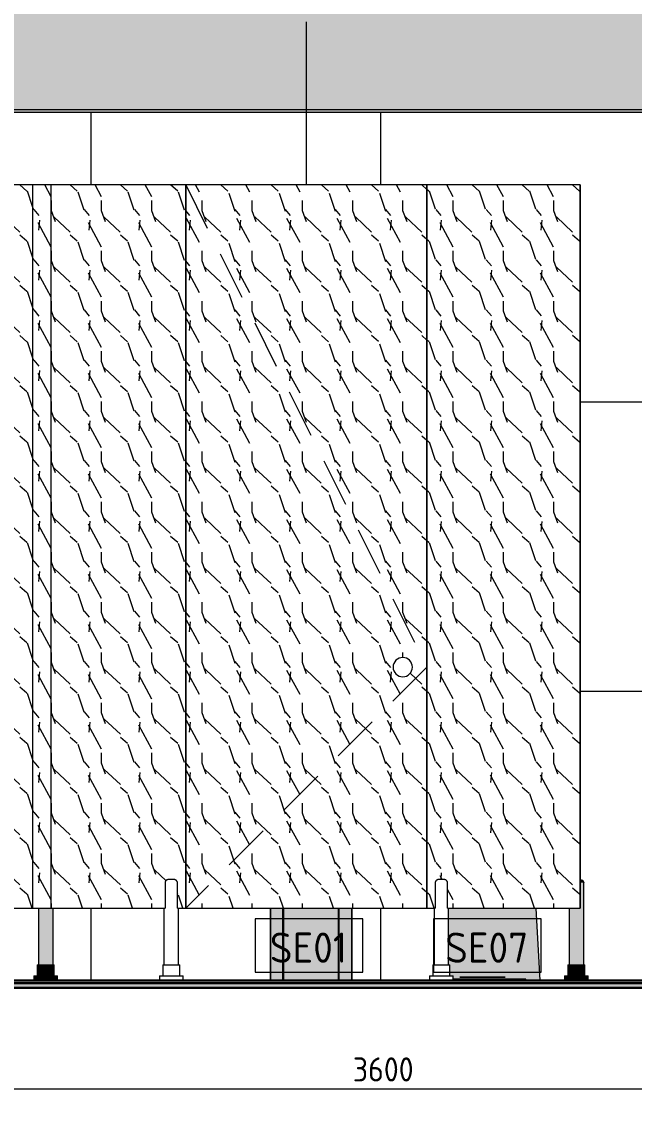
# Model space of a CAD drawing. Header units: millimetres. Extents: x 63201 to 101610, y -2505 to 12270.
# Drawn here: x 95110 to 96380, y 8145 to 10388 of the extents above; entities that cross this region are included whole.
import ezdxf

# ---------------------------------------------------------------- set-up
doc = ezdxf.new("R2010")
doc.units = ezdxf.units.MM
doc.linetypes.add('200_ШТРИХ__ш1_п0_6_', pattern=[160, 100, -60])
for name, color, linetype, lineweight in [('A-ANNO-DIMS', 7, 'Continuous', 9), ('A-ANNO-DIMS-25', 7, 'Continuous', 9), ('A-DOOR-2', 7, '200_ШТРИХ__ш1_п0_6_', 9), ('A-GENM-IDEN', 7, 'Continuous', 9), ('A-WALL-PATT', 7, 'Continuous', 9), ('P-SANR-FIXT', 7, 'Continuous', 9), ('P-SANR-FIXT-IDEN', 7, 'Continuous', 9), ('Ограждение', 7, 'Continuous', 9), ('Поручни', 7, 'Continuous', 9)]:
    doc.layers.add(name, color=color, linetype=linetype, lineweight=lineweight)
for name, color, linetype, lineweight, true_color in [('A-FLOR-1', 7, 'Continuous', 9, 0x787878), ('A-FLOR-FNSH-1', 7, 'Continuous', 30, 0x3c3c3c), ('A-GENM', 7, 'Continuous', 9, 0x260000)]:
    doc.layers.add(name, color=color, linetype=linetype, lineweight=lineweight, true_color=true_color)
doc.layers.add('P-SANR-FIXT-2', color=7, linetype='Continuous', lineweight=9, transparency=0.7)
doc.styles.add('GOST Common_7', font='GOST_Common.ttf', dxfattribs={"height": 62.5})
doc.styles.add('ISOCPEUR_3', font='isocpeur.ttf', dxfattribs={"width": 0.9, "height": 50})
doc.dimstyles.new('ISO-2_0_0_9К_Средний_округл2', dxfattribs={"dimscale": 304.8, "dimtxt": 49.799059, "dimasz": 0.123031, "dimexe": 0.098425, "dimexo": 0, "dimgap": 0, "dimtad": 1, "dimdec": 0, "dimrnd": 10, "dimzin": 0, "dimdsep": 46, "dimtxsty": 'ISOCPEUR_3', "dimblk1": 'OBLIQUE', "dimblk2": 'OBLIQUE', "dimsah": 1, "dimcen": 0.09, "dimdle": 0.098425, "dimazin": 0, "dimtfac": 1, "dimtdec": 4, "dimtix": 1, "dimtmove": 0, "dimatfit": 3, "dimfxl": 1, "dimtvp": 1, "dimtolj": 1, "dimtzin": 0, "dimarcsym": 2})
pattern_1 = [(108.435, (69.733, 0), (-104.12482, 208.24949), [39.513, -289.76]), (139.399, (57.238, 37.485), (-624.752851, 520.62186), [19.2, -940.786]), (136.848, (146.786, 49.98), (-1561.885053, 1457.7390814), [45.673, -2237.967]), (109.983, (113.466, 81.217), (-312.3734825, 833.000664), [24.375, -1194.377]), (90, (105.14, 0), (-104.125, 104.125), [20.825, -83.3]), (118.443, (105.136, 20.825), (728.8763269, -1353.6237543), [56.841, -2785.217]), (84.289, (78.063, 70.805), (-104.131824, -937.124192), [20.929, -1025.515]), (129.806, (80.146, 91.63), (416.50377, -520.62198), [16.265, -796.977])]

# ---------------------------------------------------------------- blocks, each defined once
blk = doc.blocks.new('Ограждение - Ограждение-30319807-Развертка 3_11-4')
at = {"layer": 'Ограждение'}
blk.add_hatch(color=256, dxfattribs=at).paths.add_polyline_path([(2955, 10200), (3682.5, 10200), (3682.5, 10206), (197.5, 10206), (197.5, 10200), (2649.1, 10200)])
at = {"layer": 'Поручни'}
for p, q in [((197.5, 10206), (3682.5, 10206)), ((3682.5, 10200), (197.5, 10200))]:
    blk.add_line(p, q, dxfattribs=at)
blk = doc.blocks.new('131_Сантехническая перегородка_Дверь - СД-1-29846662-Развертка 3_11-4')
at = {"layer": 'A-GENM'}
h = blk.add_hatch(dxfattribs=at)
h.set_pattern_fill('FP_31', color=256, style=0, pattern_type=2)
h.set_pattern_definition([(108.435, (69.733, 0), (-104.12482, 208.24949), [39.513, -289.759]), (139.399, (57.238, 37.485), (-624.752851, 520.62186), [19.2, -940.786]), (136.848, (146.786, 49.98), (-1561.885053, 1457.7390814), [45.673, -2237.967]), (109.983, (113.466, 81.217), (-312.3734825, 833.000664), [24.375, -1194.377]), (90, (105.14, 0), (-104.125, 104.125), [20.825, -83.3]), (118.443, (105.136, 20.825), (728.8763269, -1353.6237543), [56.841, -2785.217]), (84.289, (78.063, 70.805), (-104.131824, -937.124192), [20.929, -1025.515]), (129.806, (80.146, 91.63), (416.50377, -520.62198), [16.265, -796.977])])
h.paths.add_polyline_path([(1212.8, 8550), (1487.3, 8550), (1487.3, 8602.9), (1488.4, 8606.4), (1491.4, 8608.8), (1494.6, 8609.8), (1502.5, 8610), (1505.9, 8609.7), (1509.1, 8608.7), (1511.8, 8606.4), (1512.9, 8602.9), (1512.9, 8550), (1530.1, 8550), (1530.1, 10050), (1212.8, 10050), (1212.8, 8565.9)])
h = blk.add_hatch(dxfattribs=at)
h.set_pattern_fill('FP_29', color=256, style=0, pattern_type=2)
h.set_pattern_definition([(108.435, (69.733, 0), (-104.12513, 208.25044), [39.513, -289.759]), (139.399, (57.238, 37.485), (-624.752851, 520.62186), [19.2, -940.786]), (136.848, (146.786, 49.98), (-1561.885053, 1457.7390814), [45.673, -2237.967]), (109.983, (113.466, 81.218), (-312.3734825, 833.000664), [24.375, -1194.377]), (90, (105.14, 0), (-104.125, 104.125), [20.825, -83.3]), (118.443, (105.136, 20.825), (728.8768032, -1353.6246336), [56.841, -2785.218]), (84.289, (78.063, 70.805), (-104.131824, -937.124192), [20.929, -1025.515]), (129.806, (80.146, 91.63), (416.50377, -520.62198), [16.265, -796.977])])
h.paths.add_polyline_path([(1530.1, 8550), (2030.1, 8550), (2030.1, 10050), (1530.1, 10050), (1530.1, 8565.9)])
h.paths.add_polyline_path([(1980.1, 9030), (1974.9, 9030.7), (1970.1, 9032.7), (1966, 9035.9), (1962.8, 9040), (1960.8, 9044.8), (1960.1, 9050), (1960.8, 9055.2), (1962.8, 9060), (1966, 9064.1), (1970.1, 9067.3), (1974.9, 9069.3), (1980.1, 9070), (1985.3, 9069.3), (1990.1, 9067.3), (1994.3, 9064.1), (1997.4, 9060), (1999.4, 9055.2), (2000.1, 9050), (1999.4, 9044.8), (1997.4, 9040), (1994.3, 9035.9), (1990.1, 9032.7), (1985.3, 9030.7)])
h = blk.add_hatch(dxfattribs=at)
h.set_pattern_fill('FP_30', color=256, style=0, pattern_type=2)
h.set_pattern_definition(pattern_1)
h.paths.add_polyline_path([(2030.1, 8550), (2047.3, 8550), (2047.3, 8602.9), (2048.4, 8606.4), (2051.4, 8608.8), (2055.7, 8609.9), (2063, 8609.9), (2066, 8609.7), (2069.1, 8608.7), (2071.8, 8606.4), (2072.9, 8602.9), (2072.9, 8550), (2347.5, 8550), (2347.5, 10050), (2030.1, 10050), (2030.1, 8565.9)])
at = {"layer": 'A-DOOR-2'}
for p, q in [((1530.1, 10050), (2030.1, 9050)), ((2030.1, 9050), (1530.1, 8550))]:
    blk.add_line(p, q, dxfattribs=at)
at = {"layer": 'A-GENM'}
for p, q in [((1530.1, 10050), (1212.8, 10050)), ((1212.8, 10050), (1212.8, 8550)), ((2030.1, 10050), (1530.1, 10050)), ((1530.1, 10050), (1530.1, 8550)), ((1530.1, 8550), (1530.1, 10050)), ((2030.1, 8550), (2030.1, 10050)), ((2347.5, 10050), (2030.1, 10050)), ((2030.1, 10050), (2030.1, 8550)), ((2347.5, 8550), (2347.5, 10050)), ((1487.3, 8602.9), (1487.3, 8550)), ((1512.9, 8550), (1512.9, 8602.9)), ((2047.3, 8602.9), (2047.3, 8550)), ((2072.9, 8550), (2072.9, 8602.9)), ((1212.8, 8550), (1487.3, 8550)), ((1485, 8550), (1485, 8432.9)), ((1512.9, 8550), (1530.1, 8550)), ((1515.2, 8432.9), (1515.2, 8550)), ((1530.1, 8550), (2030.1, 8550)), ((2030.1, 8550), (2047.3, 8550)), ((2045, 8550), (2045, 8432.9)), ((2072.9, 8550), (2347.5, 8550)), ((2075.2, 8432.9), (2075.2, 8550)), ((1482.5, 8432.9), (1482.5, 8410)), ((1482.5, 8432.9), (1517.7, 8432.9)), ((1517.7, 8410), (1517.7, 8432.9)), ((2042.5, 8432.9), (2042.5, 8410)), ((2042.5, 8432.9), (2077.7, 8432.9)), ((2077.7, 8410), (2077.7, 8432.9)), ((1475.5, 8410), (1475.5, 8400)), ((1475.5, 8410), (1524.7, 8410)), ((1524.7, 8400), (1524.7, 8410)), ((2035.5, 8410), (2035.5, 8400)), ((2035.5, 8410), (2084.7, 8410)), ((2084.7, 8400), (2084.7, 8410))]:
    blk.add_line(p, q, dxfattribs=at)
for start, end in [(0, 180), (180, 0)]:
    blk.add_arc((1980.1, 9050), 20, start, end, dxfattribs=at)
for points, knots in [([(1512.9, 8602.9), (1512.9, 8603.6), (1512.7, 8604.5), (1512.3, 8605.5), (1512.1, 8606), (1511.8, 8606.5), (1511.3, 8607.1), (1510.6, 8607.7), (1510, 8608.2), (1509.5, 8608.5), (1509.1, 8608.7), (1508.7, 8609), (1508.1, 8609.2), (1507.3, 8609.4), (1506.6, 8609.6), (1506, 8609.7), (1505.7, 8609.8), (1505.5, 8609.8), (1505.2, 8609.9), (1504.9, 8609.9), (1504.3, 8609.9), (1503.5, 8610), (1502.7, 8610), (1502.1, 8610), (1501.7, 8610), (1501.2, 8610), (1500.7, 8610), (1500, 8610), (1499.3, 8610), (1498.7, 8610), (1498.3, 8610), (1497.8, 8610), (1497.2, 8610), (1496.5, 8610), (1495.7, 8609.9), (1495.2, 8609.9), (1494.9, 8609.8), (1494.6, 8609.8), (1494.4, 8609.8), (1494.1, 8609.7), (1493.6, 8609.6), (1492.8, 8609.4), (1492.1, 8609.2), (1491.6, 8609), (1491.3, 8608.8), (1491.1, 8608.7), (1490.8, 8608.5), (1490.2, 8608.2), (1489.6, 8607.7), (1489.1, 8607.2), (1488.7, 8606.7), (1488.4, 8606.4), (1488.2, 8606), (1487.9, 8605.5), (1487.6, 8604.5), (1487.4, 8603.6), (1487.3, 8602.9)], [-1, -1, -1, -1, -0.944444, -0.916667, -0.902778, -0.888889, -0.861111, -0.833333, -0.805556, -0.791667, -0.777778, -0.763889, -0.75, -0.722222, -0.694444, -0.680556, -0.673611, -0.666667, -0.659722, -0.652778, -0.638889, -0.611111, -0.583333, -0.569444, -0.555556, -0.541667, -0.527778, -0.5, -0.472222, -0.458333, -0.444444, -0.430556, -0.416667, -0.388889, -0.361111, -0.347222, -0.340278, -0.333333, -0.326389, -0.319444, -0.305556, -0.277778, -0.25, -0.236111, -0.229167, -0.222222, -0.208333, -0.194444, -0.166667, -0.138889, -0.125, -0.111111, -0.097222, -0.083333, -0.055556, 0, 0, 0, 0]), ([(2072.9, 8602.9), (2072.9, 8603.6), (2072.7, 8604.5), (2072.3, 8605.5), (2072.1, 8606), (2071.8, 8606.4), (2071.6, 8606.7), (2071.2, 8607.2), (2070.6, 8607.7), (2070, 8608.2), (2069.5, 8608.5), (2069.1, 8608.7), (2068.7, 8608.9), (2068.1, 8609.2), (2067.4, 8609.4), (2066.7, 8609.6), (2066.1, 8609.7), (2065.8, 8609.8), (2065.6, 8609.8), (2065.4, 8609.8), (2065.1, 8609.9), (2064.5, 8609.9), (2063.8, 8610), (2063, 8610), (2062.4, 8610), (2062, 8610), (2061.5, 8610), (2061, 8610), (2060.3, 8610), (2059.6, 8610), (2059, 8610), (2058.6, 8610), (2058.1, 8610), (2057.5, 8610), (2056.7, 8610), (2055.9, 8609.9), (2055.3, 8609.9), (2055, 8609.9), (2054.8, 8609.8), (2054.6, 8609.8), (2054.2, 8609.7), (2053.7, 8609.6), (2052.9, 8609.4), (2052.1, 8609.2), (2051.6, 8609), (2051.3, 8608.9), (2051.1, 8608.7), (2050.8, 8608.5), (2050.2, 8608.2), (2049.6, 8607.7), (2048.9, 8607.1), (2048.5, 8606.5), (2048.2, 8606), (2047.9, 8605.5), (2047.5, 8604.5), (2047.4, 8603.6), (2047.3, 8602.9)], [-1, -1, -1, -1, -0.944444, -0.916667, -0.902778, -0.888889, -0.875, -0.861111, -0.833333, -0.805556, -0.791667, -0.777778, -0.763889, -0.75, -0.722222, -0.694444, -0.680556, -0.673611, -0.666667, -0.659722, -0.652778, -0.638889, -0.611111, -0.583333, -0.569444, -0.555556, -0.541667, -0.527778, -0.5, -0.472222, -0.458333, -0.444444, -0.430556, -0.416667, -0.388889, -0.361111, -0.347222, -0.340278, -0.333333, -0.326389, -0.319444, -0.305556, -0.277778, -0.25, -0.236111, -0.229167, -0.222222, -0.208333, -0.194444, -0.166667, -0.138889, -0.111111, -0.097222, -0.083333, -0.055556, 0, 0, 0, 0])]:
    blk.add_open_spline(points, degree=3, knots=knots, dxfattribs=at)
blk = doc.blocks.new('131_Сантехническая перегородка_Дверь_сдвиг_ - СД-1-30819161-Развертка 3_11-4')
at = {"layer": 'A-GENM'}
h = blk.add_hatch(dxfattribs=at)
h.set_pattern_fill('FP_30', color=256, style=0, pattern_type=2)
h.set_pattern_definition(pattern_1)
h.paths.add_polyline_path([(151, 8550), (338.2, 8550), (338.2, 8602.9), (339.3, 8606.4), (342.3, 8608.8), (345.5, 8609.8), (353.3, 8610), (356.8, 8609.7), (360, 8608.7), (362.7, 8606.4), (363.8, 8602.9), (363.8, 8550), (551, 8550), (551, 10050), (151, 10050), (151, 8626.6)])
h = blk.add_hatch(dxfattribs=at)
h.set_pattern_fill('FP_32', color=256, style=0, pattern_type=2)
h.set_pattern_definition([(108.435, (69.733, 0), (-104.12513, 208.25044), [39.513, -289.76]), (139.399, (57.238, 37.485), (-624.752851, 520.62186), [19.2, -940.786]), (136.848, (146.786, 49.98), (-1561.885053, 1457.7390814), [45.673, -2237.967]), (109.983, (113.466, 81.217), (-312.3734825, 833.000664), [24.375, -1194.377]), (90, (105.14, 0), (-104.125, 104.125), [20.825, -83.3]), (118.443, (105.136, 20.825), (728.8768032, -1353.6246336), [56.841, -2785.218]), (84.289, (78.063, 70.805), (-104.131824, -937.124192), [20.929, -1025.515]), (129.806, (80.146, 91.63), (416.50377, -520.62198), [16.265, -796.977])])
h.paths.add_polyline_path([(551, 8550), (1051, 8550), (1051, 10050), (551, 10050), (551, 8601.3)])
h.paths.add_polyline_path([(1001, 9030), (995.8, 9030.7), (991, 9032.7), (986.9, 9035.9), (983.7, 9040), (981.7, 9044.8), (981, 9050), (981.7, 9055.2), (983.7, 9060), (986.9, 9064.1), (991, 9067.3), (995.8, 9069.3), (1001, 9070), (1006.2, 9069.3), (1011, 9067.3), (1015.1, 9064.1), (1018.3, 9060), (1020.3, 9055.2), (1021, 9050), (1020.3, 9044.8), (1018.3, 9040), (1015.1, 9035.9), (1011, 9032.7), (1006.2, 9030.7)])
h = blk.add_hatch(dxfattribs=at)
h.set_pattern_fill('FP_30', color=256, style=0, pattern_type=2)
h.set_pattern_definition(pattern_1)
h.paths.add_polyline_path([(1051, 8550), (1114.9, 8550), (1114.9, 8602.9), (1115.9, 8606.4), (1118.9, 8608.8), (1123.2, 8609.9), (1130.5, 8609.9), (1133.5, 8609.7), (1136.8, 8608.6), (1139.3, 8606.4), (1140.4, 8602.9), (1140.4, 8550), (1212.8, 8550), (1212.8, 10050), (1051, 10050), (1051, 8565.9)])
at = {"layer": 'A-DOOR-2'}
for p, q in [((551, 10050), (1051, 9050)), ((1051, 9050), (551, 8550))]:
    blk.add_line(p, q, dxfattribs=at)
at = {"layer": 'A-GENM'}
for p, q in [((551, 10050), (151, 10050)), ((1051, 10050), (551, 10050)), ((551, 10050), (551, 8550)), ((551, 8550), (551, 10050)), ((1051, 8550), (1051, 10050)), ((1251, 10050), (1051, 10050)), ((1051, 10050), (1051, 8550)), ((1251, 8550), (1251, 10050)), ((338.2, 8602.9), (338.2, 8550)), ((363.8, 8550), (363.8, 8602.9)), ((1114.9, 8602.9), (1114.9, 8550)), ((1140.4, 8550), (1140.4, 8602.9)), ((151, 8550), (338.2, 8550)), ((335.9, 8550), (335.9, 8432.9)), ((363.8, 8550), (551, 8550)), ((366.1, 8432.9), (366.1, 8550)), ((551, 8550), (1051, 8550)), ((1051, 8550), (1114.9, 8550)), ((1112.6, 8550), (1112.6, 8432.9)), ((1140.4, 8550), (1251, 8550)), ((1142.7, 8432.9), (1142.7, 8550)), ((333.4, 8432.9), (333.4, 8410)), ((333.4, 8432.9), (368.6, 8432.9)), ((368.6, 8410), (368.6, 8432.9)), ((1110.1, 8432.9), (1110.1, 8410)), ((1110.1, 8432.9), (1145.2, 8432.9)), ((1145.2, 8410), (1145.2, 8432.9)), ((326.4, 8410), (326.4, 8400)), ((326.4, 8410), (375.6, 8410)), ((375.6, 8400), (375.6, 8410)), ((1103, 8410), (1103, 8400)), ((1103, 8410), (1152.2, 8410)), ((1152.2, 8400), (1152.2, 8410))]:
    blk.add_line(p, q, dxfattribs=at)
for start, end in [(360, 180), (180, 0)]:
    blk.add_arc((1001, 9050), 20, start, end, dxfattribs=at)
for points, knots in [([(363.8, 8602.9), (363.7, 8603.6), (363.6, 8604.5), (363.2, 8605.5), (362.9, 8606), (362.6, 8606.5), (362.2, 8607.1), (361.5, 8607.7), (360.9, 8608.2), (360.4, 8608.5), (360, 8608.7), (359.6, 8609), (359, 8609.2), (358.2, 8609.4), (357.4, 8609.6), (356.9, 8609.7), (356.6, 8609.8), (356.3, 8609.8), (356.1, 8609.9), (355.8, 8609.9), (355.2, 8609.9), (354.4, 8610), (353.6, 8610), (353, 8610), (352.5, 8610), (352.1, 8610), (351.5, 8610), (350.8, 8610), (350.2, 8610), (349.6, 8610), (349.2, 8610), (348.7, 8610), (348.1, 8610), (347.3, 8610), (346.6, 8609.9), (346, 8609.9), (345.7, 8609.8), (345.5, 8609.8), (345.3, 8609.8), (345, 8609.7), (344.5, 8609.6), (343.7, 8609.4), (343, 8609.2), (342.5, 8609), (342.2, 8608.8), (342, 8608.7), (341.6, 8608.5), (341.1, 8608.2), (340.5, 8607.7), (339.9, 8607.2), (339.5, 8606.7), (339.3, 8606.4), (339.1, 8606), (338.8, 8605.5), (338.4, 8604.5), (338.3, 8603.6), (338.2, 8602.9)], [-1, -1, -1, -1, -0.944444, -0.916667, -0.902778, -0.888889, -0.861111, -0.833333, -0.805556, -0.791667, -0.777778, -0.763889, -0.75, -0.722222, -0.694444, -0.680556, -0.673611, -0.666667, -0.659722, -0.652778, -0.638889, -0.611111, -0.583333, -0.569444, -0.555556, -0.541667, -0.527778, -0.5, -0.472222, -0.458333, -0.444444, -0.430556, -0.416667, -0.388889, -0.361111, -0.347222, -0.340278, -0.333333, -0.326389, -0.319444, -0.305556, -0.277778, -0.25, -0.236111, -0.229167, -0.222222, -0.208333, -0.194444, -0.166667, -0.138889, -0.125, -0.111111, -0.097222, -0.083333, -0.055556, 0, 0, 0, 0]), ([(1140.4, 8602.9), (1140.4, 8603.6), (1140.2, 8604.5), (1139.8, 8605.5), (1139.6, 8606), (1139.3, 8606.4), (1139.1, 8606.7), (1138.7, 8607.2), (1138.1, 8607.7), (1137.5, 8608.2), (1137, 8608.5), (1136.6, 8608.7), (1136.2, 8608.9), (1135.6, 8609.2), (1134.9, 8609.4), (1134.2, 8609.6), (1133.6, 8609.7), (1133.3, 8609.8), (1133.1, 8609.8), (1132.9, 8609.8), (1132.6, 8609.9), (1132.1, 8609.9), (1131.3, 8610), (1130.5, 8610), (1129.9, 8610), (1129.5, 8610), (1129, 8610), (1128.5, 8610), (1127.8, 8610), (1127.1, 8610), (1126.5, 8610), (1126.1, 8610), (1125.6, 8610), (1125, 8610), (1124.2, 8610), (1123.4, 8609.9), (1122.8, 8609.9), (1122.5, 8609.9), (1122.3, 8609.8), (1122.1, 8609.8), (1121.7, 8609.7), (1121.2, 8609.6), (1120.4, 8609.4), (1119.6, 8609.2), (1119.1, 8609), (1118.9, 8608.9), (1118.6, 8608.7), (1118.3, 8608.5), (1117.7, 8608.2), (1117.1, 8607.7), (1116.4, 8607.1), (1116, 8606.5), (1115.7, 8606), (1115.4, 8605.5), (1115.1, 8604.5), (1114.9, 8603.6), (1114.9, 8602.9)], [-1, -1, -1, -1, -0.944444, -0.916667, -0.902778, -0.888889, -0.875, -0.861111, -0.833333, -0.805556, -0.791667, -0.777778, -0.763889, -0.75, -0.722222, -0.694444, -0.680556, -0.673611, -0.666667, -0.659722, -0.652778, -0.638889, -0.611111, -0.583333, -0.569444, -0.555556, -0.541667, -0.527778, -0.5, -0.472222, -0.458333, -0.444444, -0.430556, -0.416667, -0.388889, -0.361111, -0.347222, -0.340278, -0.333333, -0.326389, -0.319444, -0.305556, -0.277778, -0.25, -0.236111, -0.229167, -0.222222, -0.208333, -0.194444, -0.166667, -0.138889, -0.111111, -0.097222, -0.083333, -0.055556, 0, 0, 0, 0])]:
    blk.add_open_spline(points, degree=3, knots=knots, dxfattribs=at)
blk = doc.blocks.new('131_Сантехническая перегородка - СП-4-30850764-Развертка 3_11-4')
at = {"layer": 'A-GENM'}
h = blk.add_hatch(dxfattribs=at)
h.set_pattern_fill('FP_33', color=256, style=0, pattern_type=2)
h.set_pattern_definition([(108.435, (69.733, 0), (-104.12513, 208.25044), [39.513, -289.76]), (139.399, (57.238, 37.485), (-624.752851, 520.62186), [19.2, -940.786]), (136.848, (146.786, 49.98), (-1561.885053, 1457.7390814), [45.673, -2237.967]), (109.983, (113.466, 81.217), (-312.3734825, 833.000664), [24.375, -1194.377]), (90, (105.14, 0), (-104.125, 104.125), [20.825, -83.3]), (118.443, (105.136, 20.825), (728.8763269, -1353.6237543), [56.841, -2785.217]), (84.289, (78.063, 70.805), (-104.131824, -937.124192), [20.929, -1025.515]), (129.806, (80.146, 91.63), (416.50377, -520.62198), [16.265, -796.977])])
h.paths.add_polyline_path([(2348, 8550), (2348, 10050), (2347.5, 10050), (2347.5, 8550)])
for points in [[(2346.7, 8432.9), (2355.1, 8432.9), (2355.1, 8602.9), (2348, 8602.9), (2348, 8550), (2340, 8550), (2340, 8432.9), (2345.8, 8432.9)], [(2350.9, 8602.9), (2355.1, 8602.9), (2354.1, 8606.1), (2353.2, 8607.6), (2352.9, 8608), (2350.4, 8609.3), (2348, 8609.8), (2348, 8602.9), (2350.7, 8602.9)], [(2324.9, 8432.9), (2340, 8432.9), (2340, 8550), (2324.9, 8550), (2324.9, 8444.4)], [(2322.4, 8410), (2340, 8410), (2340, 8432.9), (2322.4, 8432.9), (2322.4, 8414.1)], [(2357.6, 8410), (2357.6, 8432.9), (2340, 8432.9), (2340, 8410), (2356.9, 8410)], [(2333.3, 8400), (2340, 8400), (2340, 8410), (2315.4, 8410), (2315.4, 8400), (2332.4, 8400)], [(2346.7, 8400), (2364.6, 8400), (2364.4, 8410), (2340, 8410), (2340, 8400), (2343.4, 8400)]]:
    blk.add_hatch(color=256, dxfattribs=at).paths.add_polyline_path(points)
for p, q in [((2348, 10050), (2347.5, 10050)), ((2348, 10050), (2348, 8550)), ((2355.1, 8432.9), (2355.1, 8602.9)), ((2324.9, 8550), (2324.9, 8432.9)), ((2348, 8550), (2347.5, 8550)), ((2322.4, 8432.9), (2322.4, 8410)), ((2322.4, 8432.9), (2340, 8432.9)), ((2340, 8432.9), (2357.6, 8432.9)), ((2357.6, 8410), (2357.6, 8432.9)), ((2315.4, 8410), (2315.4, 8400)), ((2315.4, 8410), (2340, 8410)), ((2340, 8410), (2364.6, 8410)), ((2364.6, 8400), (2364.6, 8410))]:
    blk.add_line(p, q, dxfattribs=at)
at = {"layer": 'A-GENM', "flags": 128}
blk.add_lwpolyline([(2348, 8610), (2352.8, 8608.1), (2355.1, 8603.5), (2355.1, 8602.9)], dxfattribs=at)
blk = doc.blocks.new('131_Сантехническая перегородка - СП-4-30850728-Развертка 3_11-4')
at = {"layer": 'A-GENM'}
for points in [[(1224.9, 8432.9), (1240, 8432.9), (1240, 8550), (1224.9, 8550), (1224.9, 8444.4)], [(1253.2, 8432.9), (1255.1, 8432.9), (1254.9, 8550), (1240, 8550), (1240, 8432.9), (1252.4, 8432.9)], [(1222.4, 8410), (1240, 8410), (1240, 8432.9), (1222.4, 8432.9), (1222.4, 8414.1)], [(1240, 8410), (1257.6, 8410), (1257.6, 8432.9), (1240, 8432.9), (1240, 8414.1)], [(1216.6, 8400), (1240, 8400), (1240, 8410), (1215.4, 8410), (1215.4, 8400)], [(1242.1, 8400), (1264.6, 8400), (1264.6, 8410), (1240, 8410), (1240, 8400)]]:
    blk.add_hatch(color=256, dxfattribs=at).paths.add_polyline_path(points)
for p, q in [((1224.9, 8550), (1224.9, 8432.9)), ((1255.1, 8432.9), (1255.1, 8550)), ((1222.4, 8432.9), (1222.4, 8410)), ((1222.4, 8432.9), (1240, 8432.9)), ((1240, 8432.9), (1257.6, 8432.9)), ((1257.6, 8410), (1257.6, 8432.9)), ((1215.4, 8410), (1215.4, 8400)), ((1215.4, 8410), (1240, 8410)), ((1240, 8410), (1264.6, 8410)), ((1264.6, 8400), (1264.6, 8410))]:
    blk.add_line(p, q, dxfattribs=at)
blk = doc.blocks.new('мусорная корзина - Round_ Metal-30590745-Развертка 3_11-4')
at = {"layer": 'P-SANR-FIXT-2'}
for points in [[(2085, 8400), (2085, 8403.2), (2160, 8403.2), (2160, 8407), (2095, 8407), (2095, 8550), (2075.2, 8550), (2075.2, 8432.9), (2077.7, 8432.9), (2077.7, 8410), (2084.7, 8410), (2084.7, 8400)], [(2095, 8407), (2160, 8407), (2160, 8550), (2095, 8550), (2095, 8414.1)], [(2182.8, 8407), (2225, 8407), (2225, 8550), (2160, 8550), (2160, 8407), (2176.8, 8407)], [(2257.2, 8400), (2265, 8400), (2256, 8550), (2225, 8550), (2224.9, 8407), (2160, 8407), (2160, 8403.2), (2235, 8403.2), (2235, 8400), (2254.9, 8400)], [(2108.9, 8400), (2160, 8400), (2160, 8403.2), (2085, 8403.2), (2085, 8400), (2106.9, 8400)], [(2234.3, 8400), (2235, 8400), (2235, 8403.2), (2160, 8403.2), (2160, 8400), (2234.2, 8400)]]:
    blk.add_hatch(color=256, dxfattribs=at).paths.add_polyline_path(points)
at = {"layer": 'P-SANR-FIXT'}
for p, q in [((2265, 8400), (2256.6, 8550)), ((2085, 8403.2), (2085, 8400)), ((2098.1, 8403.2), (2085, 8403.2)), ((2085, 8403.2), (2098.1, 8403.2)), ((2098.2, 8407), (2098.2, 8407)), ((2160, 8403.2), (2098.2, 8403.2)), ((2098.2, 8403.2), (2160, 8403.2)), ((2128, 8407), (2098.4, 8407)), ((2098.4, 8407), (2128, 8407)), ((2143.2, 8407), (2128.1, 8407)), ((2128.1, 8407), (2143.2, 8407)), ((2143.2, 8407), (2160, 8407)), ((2160, 8407), (2143.2, 8407)), ((2160, 8407), (2176.7, 8407)), ((2176.7, 8407), (2160, 8407)), ((2213, 8403.2), (2160, 8403.2)), ((2160, 8403.2), (2235, 8403.2)), ((2176.8, 8407), (2192.5, 8407)), ((2192.5, 8407), (2176.8, 8407)), ((2192.6, 8407), (2192.6, 8407)), ((2224.9, 8403.2), (2213, 8403.2)), ((2235, 8403.2), (2224.9, 8403.2)), ((2235, 8400), (2235, 8403.2))]:
    blk.add_line(p, q, dxfattribs=at)
blk = doc.blocks.new('WC Seat_2 with Cistern-Wall Based - 640 x 360mm-30580118-Развертка 3_11-4')
at = {"layer": 'P-SANR-FIXT-2'}
for points in [[(1705.6, 8400.7), (1732.8, 8400.7), (1732.8, 8550), (1705.6, 8550), (1705.6, 8505.2)], [(1804.7, 8400), (1874.4, 8400), (1874.4, 8400.7), (1847.2, 8400.7), (1847.2, 8550), (1732.8, 8550), (1732.8, 8400.7), (1705.6, 8400.7), (1705.6, 8400), (1790.1, 8400)], [(1874.4, 8400.7), (1874.4, 8550), (1847.2, 8550), (1847.2, 8400.7), (1873.1, 8400.7)]]:
    blk.add_hatch(color=256, dxfattribs=at).paths.add_polyline_path(points)
at = {"layer": 'P-SANR-FIXT'}
for p, q in [((1705.6, 8550), (1705.6, 8400.7)), ((1705.6, 8400.7), (1705.6, 8550)), ((1705.6, 8550), (1705.6, 8400)), ((1705.6, 8400), (1705.6, 8550)), ((1731.6, 8400), (1731.6, 8550)), ((1731.6, 8550), (1731.6, 8400)), ((1732.8, 8400.7), (1732.8, 8550)), ((1732.8, 8550), (1732.8, 8400.7)), ((1847.2, 8550), (1847.2, 8400.7)), ((1847.2, 8400.7), (1847.2, 8550)), ((1848.4, 8400), (1848.4, 8550)), ((1874.4, 8400.7), (1874.4, 8550)), ((1874.4, 8550), (1874.4, 8400.7)), ((1874.4, 8400), (1874.4, 8550)), ((1874.4, 8550), (1874.4, 8400)), ((1705.6, 8400.7), (1706.9, 8400.7)), ((1706.9, 8400.7), (1705.6, 8400.7)), ((1706.9, 8400.7), (1710.7, 8400.7)), ((1710.7, 8400.7), (1706.9, 8400.7)), ((1710.8, 8400.7), (1717, 8400.7)), ((1717, 8400.7), (1710.8, 8400.7)), ((1717, 8400.7), (1725.4, 8400.7)), ((1725.4, 8400.7), (1717, 8400.7)), ((1725.5, 8400.7), (1732.8, 8400.7)), ((1732.8, 8400.7), (1725.5, 8400.7)), ((1847.2, 8400.7), (1854.7, 8400.7)), ((1854.7, 8400.7), (1847.2, 8400.7)), ((1854.7, 8400.7), (1863.1, 8400.7)), ((1863.1, 8400.7), (1854.7, 8400.7)), ((1863.1, 8400.7), (1869.3, 8400.7)), ((1869.3, 8400.7), (1863.1, 8400.7)), ((1869.3, 8400.7), (1873.1, 8400.7)), ((1873.1, 8400.7), (1869.3, 8400.7)), ((1873.1, 8400.7), (1874.4, 8400.7)), ((1874.4, 8400.7), (1873.1, 8400.7))]:
    blk.add_line(p, q, dxfattribs=at)
blk = doc.blocks.new('DIMBLOCK34-Развертка 3_11-4')
at = {"layer": 'A-ANNO-DIMS-25'}
for p, q in [((94060.2, 10200), (94060.2, 8145.5)), ((94060.2, 8175.5), (94060.2, 10200)), ((97659.7, 8400), (97659.7, 8145.5)), ((97659.7, 8175.5), (97659.7, 8400)), ((94030.2, 8175.5), (97659.7, 8175.5))]:
    blk.add_line(p, q, dxfattribs=at)
at = {"layer": 'A-ANNO-DIMS-25', "lineweight": 20}
for p, q in [((94060.2, 8175.5), (94079, 8194.2)), ((97659.7, 8175.5), (97678.5, 8194.2)), ((94060.2, 8175.5), (94041.5, 8156.7)), ((97659.7, 8175.5), (97641, 8156.7))]:
    blk.add_line(p, q, dxfattribs=at)
at = {"layer": 'A-ANNO-DIMS-25', "color": 0, "insert": (95796.8, 8240.8), "char_height": 50, "width": 151.696, "attachment_point": 1, "line_spacing_factor": 1.149209, "style": 'ISOCPEUR_3'}
blk.add_mtext('3600', dxfattribs=at)
blk = doc.blocks.new('_Oblique')
at = {"color": 0, "linetype": 'ByBlock', "lineweight": -2}
blk.add_line((-0.5, -0.5), (0.5, 0.5), dxfattribs=at)
blk = doc.blocks.new('М_сантехническая_рамка1 - В рамке-30590747-Развертка 3_11-4')
at = {"layer": 'P-SANR-FIXT-IDEN'}
for p, q in [((2809.6, 8574.5), (2586.3, 8574.5)), ((2586.3, 8574.5), (2586.3, 8464.1)), ((2809.6, 8464.1), (2809.6, 8574.5)), ((2586.3, 8464.1), (2809.6, 8464.1))]:
    blk.add_line(p, q, dxfattribs=at)

msp = doc.modelspace()

# ---------------------------------------------------------------- hatches: boundary and pattern name
at = {"layer": 'A-FLOR-1'}
h = msp.add_hatch(dxfattribs=at)
h.set_pattern_fill('FP_24', color=256, style=0, pattern_type=2)
h.set_pattern_definition([(45, (93962.9, 0), (-18.85854, 18.85854), [26.67, -4.445, 0.889, -4.445]), (45, (93962.9, 18.847), (-18.85854, 18.85854), []), (50, (93962.9, 0), (31.882273, -2.78904), [3.334, -36.671]), (355, (93962.9, 0), (-6.16744, 33.43476), [2.667, -29.337]), (100.451, (93965.557, -0.232), (25.71478, 30.64491), [2.833, -31.166]), (46.184, (93962.9, 8.89), (47.43861, -7.35742), [5.001, -55.007]), (96.636, (93966.854, 8.277), (41.54552, 43.30015), [4.25, -46.749]), (351.184, (93962.9, 8.89), (41.54594, 43.29915), [4, -44.005]), (21, (93967.346, 6.667), (26.53271, -17.896184), [3.334, -36.671]), (326, (93967.346, 6.667), (10.81533, 32.23273), [2.667, -29.337]), (71.451, (93969.557, 5.176), (37.3476, 14.33587), [2.833, -31.166]), (37.5, (93962.901, 0), (0.540908, 14.797043), [0.8382, -28.143, 0.8382, -28.943, -29.448]), (37.5, (93962.901, 0), (0.540908, 14.797043), [-58.763, 0.8382, -28.61]), (7.5, (93962.901, 0), (11.693745, 17.531323), [0.8382, -16.142, 0.8382, -27.476, -11.224]), (7.5, (93962.901, 0), (11.693745, 17.531323), [-45.295, 0.8382, -10.385]), (327.5, (93952.988, 0), (23.728552, -1.002312), [0.8382, -10.274, 0.8382, -33.833, -46.006]), (327.5, (93952.988, 0), (23.728552, -1.002312), [-45.783, 0.8382, -45.168]), (317.5, (93948.543, 0), (25.92281, 4.44989), [0.8382, -13.608, 0.8382, -22.187, -32.671]), (317.5, (93948.543, 0), (25.92281, 4.44989), [-37.471, 0.8382, -31.833])])
h.paths.add_polyline_path([(101541.4, 8383.7), (101600.5, 8383.7), (101600.2, 8395), (101305, 8395), (101305.2, 8383.7), (101482.4, 8383.7)])
h.paths.add_polyline_path([(94040.1, 8383.7), (98219.4, 8383.7), (98219.4, 8385.5), (98126.4, 8385.5), (98126.4, 8386.5), (98207.4, 8386.5), (98207.4, 8393.1), (98207.4, 8395), (94040.1, 8395)])
h.paths.add_polyline_path([(101230.6, 8383.7), (101188.4, 8395), (98353.1, 8395), (98353.3, 8393.1), (98353.3, 8386.5), (98443.4, 8386.5), (98443.4, 8385.5), (98350.4, 8385.5), (98350.4, 8383.7), (101169.7, 8383.7)])
at = {"layer": 'A-WALL-PATT'}
msp.add_hatch(color=256, dxfattribs=at).paths.add_polyline_path([(94072.7, 10200), (94072.7, 10206), (97659.2, 10206), (97659.2, 11800), (94061.2, 11800), (94061.2, 10200), (94071.2, 10200)])
h = msp.add_hatch(dxfattribs=at)
h.set_pattern_fill('FP_28', color=256, style=0, pattern_type=2)
h.set_pattern_definition([(90, (97654.24, 8400), (-600, 4e-14), []), (180, (97654.24, 8400), (-7e-14, -600), [])])
h.paths.add_polyline_path([(94071.2, 8400), (94246.6, 8400), (94246.6, 8410), (94253.7, 8410), (94253.7, 8432.9), (94256.2, 8432.9), (94256.2, 8550), (94071.2, 8550), (94071.2, 8402.8)])
h.paths.add_polyline_path([(95103.3, 8400), (95135.6, 8400), (95135.6, 8410), (95142.7, 8410), (95142.7, 8432.9), (95145.2, 8432.9), (95145.2, 8550), (95076.7, 8550), (95080.9, 8474.8), (95085.2, 8400)])
h.paths.add_polyline_path([(96284.8, 8400), (97648.7, 8400), (97648.7, 10200), (94071.2, 10200), (94071.2, 10050), (96268.2, 10050), (96268.3, 8610), (96272.5, 8608.4), (96273.4, 8607.6), (96274.7, 8605.7), (96275.3, 8602.9), (96275.3, 8432.9), (96277.8, 8432.9), (96277.8, 8410), (96284.8, 8410)])
h.paths.add_polyline_path([(95184.8, 8400), (95395.8, 8400), (95395.8, 8410), (95402.8, 8410), (95402.8, 8432.9), (95405.3, 8432.9), (95405.3, 8550), (95175.3, 8550), (95175.3, 8432.9), (95177.8, 8432.9), (95177.8, 8410), (95184.8, 8410)])
h.paths.add_polyline_path([(94875.2, 8400), (94883.8, 8550), (94700.2, 8550), (94700.2, 8400), (94867.1, 8400)])
h.paths.add_polyline_path([(96235.6, 8400), (96235.6, 8410), (96242.7, 8410), (96242.7, 8432.9), (96245.2, 8432.9), (96245.2, 8550), (96176.7, 8550), (96180.1, 8488.9), (96185.2, 8400), (96225.6, 8400)])
h.paths.add_polyline_path([(94295.8, 8400), (94531.3, 8400), (94531.3, 8550), (94286.3, 8550), (94286.3, 8432.9), (94288.8, 8432.9), (94288.8, 8410), (94295.8, 8410)])
h.paths.add_polyline_path([(95445, 8400), (95625.8, 8400), (95625.8, 8550), (95435.4, 8550), (95435.4, 8432.9), (95437.9, 8432.9), (95437.9, 8410), (95445, 8410)])
h.paths.add_polyline_path([(95955.8, 8400), (95955.8, 8410), (95962.8, 8410), (95962.8, 8432.9), (95965.3, 8432.9), (95965.3, 8550), (95794.7, 8550), (95794.7, 8400), (95930.2, 8400)])
h.paths.add_polyline_path([(97295.1, 8678.1), (97287.4, 8678.4), (97285.1, 8678.8), (97281.4, 8680.4), (97280, 8681.5), (97277.1, 8684.4), (97275.5, 8687.3), (97274.2, 8693.1), (97274.2, 8753.1), (97269.2, 8753.1), (97257.1, 8757.5), (97255.4, 8759), (97254.7, 8759.9), (97254.3, 8761.2), (97253.9, 8763.4), (97267.2, 8820.2), (97270.2, 8824), (97271.5, 8824.5), (97273.3, 8825), (97278.1, 8825), (97277.9, 8840.1), (97268.9, 8843.9), (97250.4, 8895.6), (97250.9, 8895.8), (97250.1, 8896.3), (97234.9, 8906.7), (97222, 8918.6), (97213.2, 8927.4), (97203.1, 8939.9), (97192.2, 8956.1), (97181.2, 8976.1), (97171.8, 8995.8), (97163.6, 9018.2), (97156.4, 9040.3), (97147.6, 9078.2), (97142.5, 9112.5), (97141.6, 9128.2), (97142.5, 9147.4), (97144.9, 9166.3), (97149.1, 9187), (97155.8, 9211), (97161.5, 9228.6), (97170, 9250.2), (97181.7, 9275.4), (97191.5, 9293.7), (97205, 9315), (97214.9, 9324.4), (97226.8, 9329.7), (97240, 9331.9), (97254, 9332.3), (97347.8, 9332.2), (97358.4, 9331.9), (97371.6, 9329.7), (97383.6, 9324.4), (97393.4, 9315), (97406.9, 9293.7), (97418.5, 9272), (97428.5, 9250.2), (97437.5, 9226.7), (97445, 9203), (97449.5, 9186.5), (97453.9, 9163.1), (97456, 9146.8), (97456.9, 9128.2), (97455.8, 9110.4), (97451.6, 9082.1), (97446.7, 9059), (97438.7, 9029.7), (97427.8, 8999.3), (97418.3, 8978), (97403.3, 8951.4), (97385.7, 8927.9), (97371.9, 8913.8), (97359.5, 8903.7), (97347.1, 8895.6), (97348.2, 8895.3), (97329.5, 8843.9), (97320.3, 8840), (97320.3, 8825), (97325.3, 8824.9), (97328, 8824.2), (97328.9, 8823.6), (97331.5, 8819.9), (97344.5, 8763.3), (97343.7, 8759.8), (97342.8, 8758.7), (97341, 8757.4), (97329, 8753.1), (97324.2, 8753.1), (97324.2, 8693.1), (97322.7, 8687.3), (97321.1, 8684.1), (97318.3, 8681.2), (97314.5, 8679.2), (97312.7, 8678.6), (97307.9, 8678.1), (97295.4, 8678.1)])
h.paths.add_polyline_path([(96610.4, 8678.1), (96606.4, 8678.4), (96604.1, 8678.8), (96600.4, 8680.4), (96599, 8681.5), (96596.1, 8684.4), (96594.5, 8687.3), (96593.2, 8693.1), (96593.2, 8753.1), (96588.2, 8753.1), (96576.1, 8757.5), (96574.4, 8759), (96573.7, 8760), (96573.3, 8761.2), (96572.9, 8763.4), (96586.2, 8820.2), (96589.2, 8824), (96590.5, 8824.5), (96592.3, 8825), (96597.1, 8825), (96596.9, 8840.1), (96587.9, 8843.9), (96569.4, 8895.6), (96569.9, 8895.8), (96569.1, 8896.3), (96553.9, 8906.7), (96541, 8918.6), (96532.2, 8927.4), (96520.9, 8941.7), (96511.2, 8956.1), (96500.2, 8976.1), (96490.8, 8995.8), (96482.6, 9018.2), (96475.4, 9040.3), (96466.6, 9078.2), (96461.5, 9112.5), (96460.6, 9128.2), (96461.8, 9150.2), (96463.9, 9166.3), (96468.1, 9187), (96474.8, 9211), (96480.5, 9228.6), (96489, 9250.2), (96500.7, 9275.4), (96510.5, 9293.7), (96524, 9315), (96533.9, 9324.4), (96545.8, 9329.7), (96559, 9331.9), (96580, 9332.3), (96663.4, 9332.3), (96677.4, 9331.9), (96690.6, 9329.7), (96702.6, 9324.4), (96712.4, 9315), (96725.9, 9293.7), (96737.5, 9272), (96747.5, 9250.2), (96757.1, 9224.8), (96764, 9203), (96768.5, 9186.5), (96772.9, 9163.1), (96775, 9146.8), (96775.9, 9128.2), (96774.8, 9110.4), (96771, 9083.9), (96765.7, 9059), (96758.4, 9031.7), (96746.8, 8999.3), (96737.3, 8978), (96722.3, 8951.4), (96704.7, 8927.9), (96690.9, 8913.8), (96678.5, 8903.7), (96666.1, 8895.6), (96667.2, 8895.3), (96648.5, 8843.9), (96639.3, 8840), (96639.3, 8825), (96644.3, 8824.9), (96647, 8824.2), (96647.9, 8823.6), (96650.5, 8819.9), (96663.5, 8763.3), (96662.7, 8759.8), (96661.8, 8758.7), (96660, 8757.4), (96648, 8753.1), (96643.2, 8753.1), (96643.2, 8693.1), (96641.8, 8687.7), (96640.1, 8684.1), (96637.6, 8681.4), (96633.5, 8679.2), (96631.7, 8678.6), (96626.9, 8678.1), (96610.6, 8678.1)])
h.paths.add_polyline_path([(96618.2, 9344.6), (96609.8, 9345.7), (96602, 9349), (96598.4, 9351.3), (96594.1, 9355.4), (96592.4, 9357.3), (96589.4, 9362.2), (96588.2, 9364.7), (96586.5, 9370.6), (96586, 9372.9), (96585.8, 9378.6), (96586, 9381.4), (96587.2, 9386.5), (96588.2, 9389.5), (96591.1, 9394.8), (96593.8, 9398.5), (96596.2, 9400.9), (96598.4, 9402.9), (96603.8, 9406.3), (96605.8, 9407.1), (96612, 9409), (96618.2, 9409.6), (96626.6, 9408.5), (96634.5, 9405.3), (96639, 9402), (96641.9, 9399.3), (96644, 9396.9), (96647, 9392), (96648.2, 9389.5), (96649.8, 9384.5), (96650.4, 9381.4), (96650.6, 9375.6), (96650.4, 9372.9), (96649.3, 9367.7), (96648.2, 9364.7), (96645.4, 9359.4), (96644, 9357.3), (96640.4, 9353.4), (96638, 9351.3), (96632.6, 9348), (96630.7, 9347.1), (96624.4, 9345.2)])
h.paths.add_polyline_path([(97299.2, 9344.6), (97290.8, 9345.7), (97283, 9349), (97279.4, 9351.3), (97275.1, 9355.4), (97273.4, 9357.3), (97270.4, 9362.2), (97269.2, 9364.7), (97267.5, 9370.6), (97267, 9372.9), (97266.8, 9378.6), (97267, 9381.4), (97268.2, 9386.5), (97269.2, 9389.5), (97272.1, 9394.8), (97274.8, 9398.5), (97277.2, 9400.9), (97279.4, 9402.9), (97284.8, 9406.3), (97288.7, 9407.8), (97293, 9409), (97299.2, 9409.6), (97307.6, 9408.5), (97315.5, 9405.3), (97319, 9402.9), (97322.9, 9399.3), (97325, 9396.9), (97328, 9392), (97329.2, 9389.5), (97330.8, 9384.5), (97331.4, 9381.4), (97331.6, 9375.6), (97331.4, 9372.9), (97330.3, 9367.7), (97329.2, 9364.7), (97326.4, 9359.4), (97325, 9357.3), (97321.4, 9353.4), (97318.3, 9350.8), (97313.6, 9348), (97311.7, 9347.1), (97305.4, 9345.2)])

# ---------------------------------------------------------------- linework, layer by layer
at = {"layer": 'A-FLOR-FNSH-1'}
for p, q in [((101188.4, 8395), (94040.1, 8395)), ((101169.7, 8400), (94060.2, 8400)), ((94060.2, 8385), (101225.7, 8385))]:
    msp.add_line(p, q, dxfattribs=at)
at = {"layer": 'A-GENM-IDEN'}
msp.add_line((95700.4, 10050), (95700.4, 10388), dxfattribs=at)

# ---------------------------------------------------------------- block references
at = {"layer": 'A-GENM'}
for name in ['131_Сантехническая перегородка_Дверь_сдвиг_ - СД-1-30819161-Развертка 3_11-4', '131_Сантехническая перегородка_Дверь - СД-1-29846662-Развертка 3_11-4', '131_Сантехническая перегородка - СП-4-30850764-Развертка 3_11-4', '131_Сантехническая перегородка - СП-4-30850728-Развертка 3_11-4']:
    msp.add_blockref(name, (93920.2, 0), dxfattribs=at)
at = {"layer": 'P-SANR-FIXT'}
for name in ['WC Seat_2 with Cistern-Wall Based - 640 x 360mm-30580118-Развертка 3_11-4', 'мусорная корзина - Round_ Metal-30590745-Развертка 3_11-4']:
    msp.add_blockref(name, (93920.2, 0), dxfattribs=at)
at = {"layer": 'P-SANR-FIXT-IDEN'}
for p in [(93007.9, -46.7), (93377.9, -46.7)]:
    msp.add_blockref('М_сантехническая_рамка1 - В рамке-30590747-Развертка 3_11-4', p, dxfattribs=at)
at = {"layer": 'Поручни'}
msp.add_blockref('Ограждение - Ограждение-30319807-Развертка 3_11-4', (93920.2, 0), dxfattribs=at)

# ---------------------------------------------------------------- texts
at = {"layer": 'P-SANR-FIXT-IDEN', "char_height": 62.5, "attachment_point": 1, "style": 'GOST Common_7'}
for s, insert, width in [('SE01', (95624.7, 8499.6), 206.435), ('SE07', (95988.1, 8499.6), 222.468)]:
    msp.add_mtext(s, dxfattribs=dict(at, insert=insert, width=width))

# ---------------------------------------------------------------- dimensions: what is measured, and where the dimension line sits
at = {"layer": 'A-ANNO-DIMS'}
dim = msp.add_linear_dim(base=(97659.7399265, 8175.4789563), p1=(94060.2399265, 10200), p2=(97659.7399265, 8400), dimstyle='ISO-2_0_0_9К_Средний_округл2', override={"dimpost": '<>', "dimfxl": 4024.475152}, dxfattribs=at)
dim.commit()
dim.dimension.update_dxf_attribs({"geometry": 'DIMBLOCK34-Развертка 3_11-4', "text_midpoint": (95859.9899265, 8200.4789563)})

doc.saveas('drawing.dxf')
